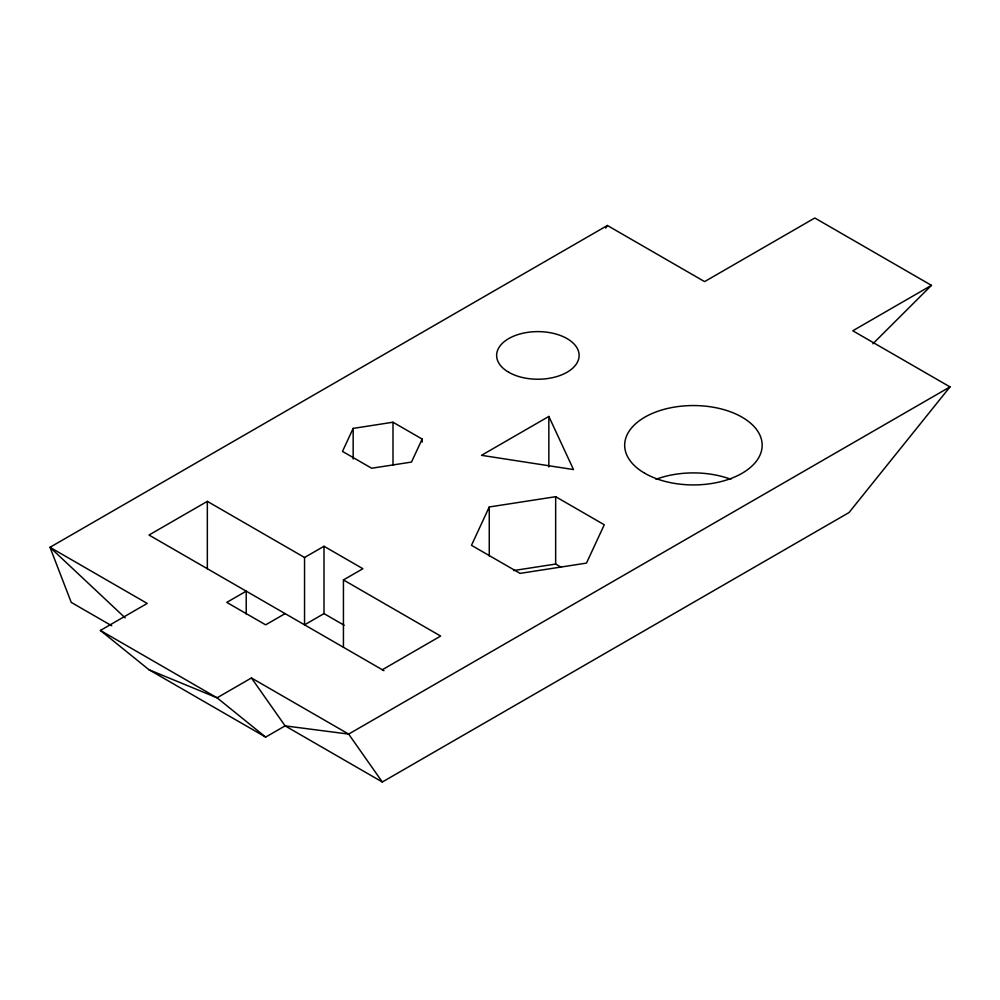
<?xml version="1.0" encoding="UTF-8"?>
<svg xmlns="http://www.w3.org/2000/svg" width="1000" height="1000" viewBox="0 0 1000 1000"><rect width="100%" height="100%" fill="white"/><g stroke="black" fill="none" stroke-linecap="round" stroke-linejoin="round"><path stroke-width="1.5" d="M353.162 428.4L342.488 451.4L371.65 468.237L411.488 462.075L422.163 439.075L393 422.225L353.162 428.4L353.162 459.012M489.263 506.975L471.475 545.312L520.087 573.375L586.487 563.1L604.275 524.763L555.662 496.7L489.263 506.975L489.263 555.962M605.688 228.113L607.388 225.487L704.6 281.613L814.8 218L931.462 285.35L872.875 343.787M931.462 285.35L852.788 330.775L950 386.9L848.975 512.587L382.325 782L285.113 725.875L251.438 677.962L217.062 697.812L149 669.75L100.4 630.45L147.213 603.425L50 547.3L607.388 225.487M343.438 647.288L343.438 579.938L362.887 568.713L324 546.263L304.55 557.487L207.338 501.362L149 535.037L383.95 670.675M548.85 416.438L481.5 455.325L573.5 469.562L548.85 416.438L548.85 466.962M285.113 613.612L265.663 624.837L226.775 602.388L246.225 591.163L246.225 614.125M344.113 625.225L324 613.612L304.55 624.837L304.55 557.487M149 669.75L265.663 737.1L285.113 725.875L348.65 734.087L950 386.9M382.325 669.75L440.65 636.062L343.438 579.938M513.575 570.562L555.662 564.05L561.062 567.175M251.438 677.962L348.65 734.087L382.325 782M111.737 625.775L71.225 602.388L50 547.3L125.175 617.875M100.4 630.45L217.062 697.812L265.663 737.1M555.662 496.7L555.662 564.05M422.163 439.075L422.163 442.125M393 422.225L393 465.087M324 546.263L324 613.612M207.338 501.362L207.338 568.713M656 479.3A68.737 39.688 0 0 1 730.85 479.3M644.812 473.3A68.737 39.688 0 0 0 759.825 455.5A68.737 39.688 0 0 0 675.625 406.9A68.737 39.688 0 0 0 644.812 473.3M508.713 372.262A41.25 23.812 0 0 0 577.712 361.587A41.25 23.812 0 0 0 527.2 332.425A41.25 23.812 0 0 0 508.713 372.262"/></g></svg>
